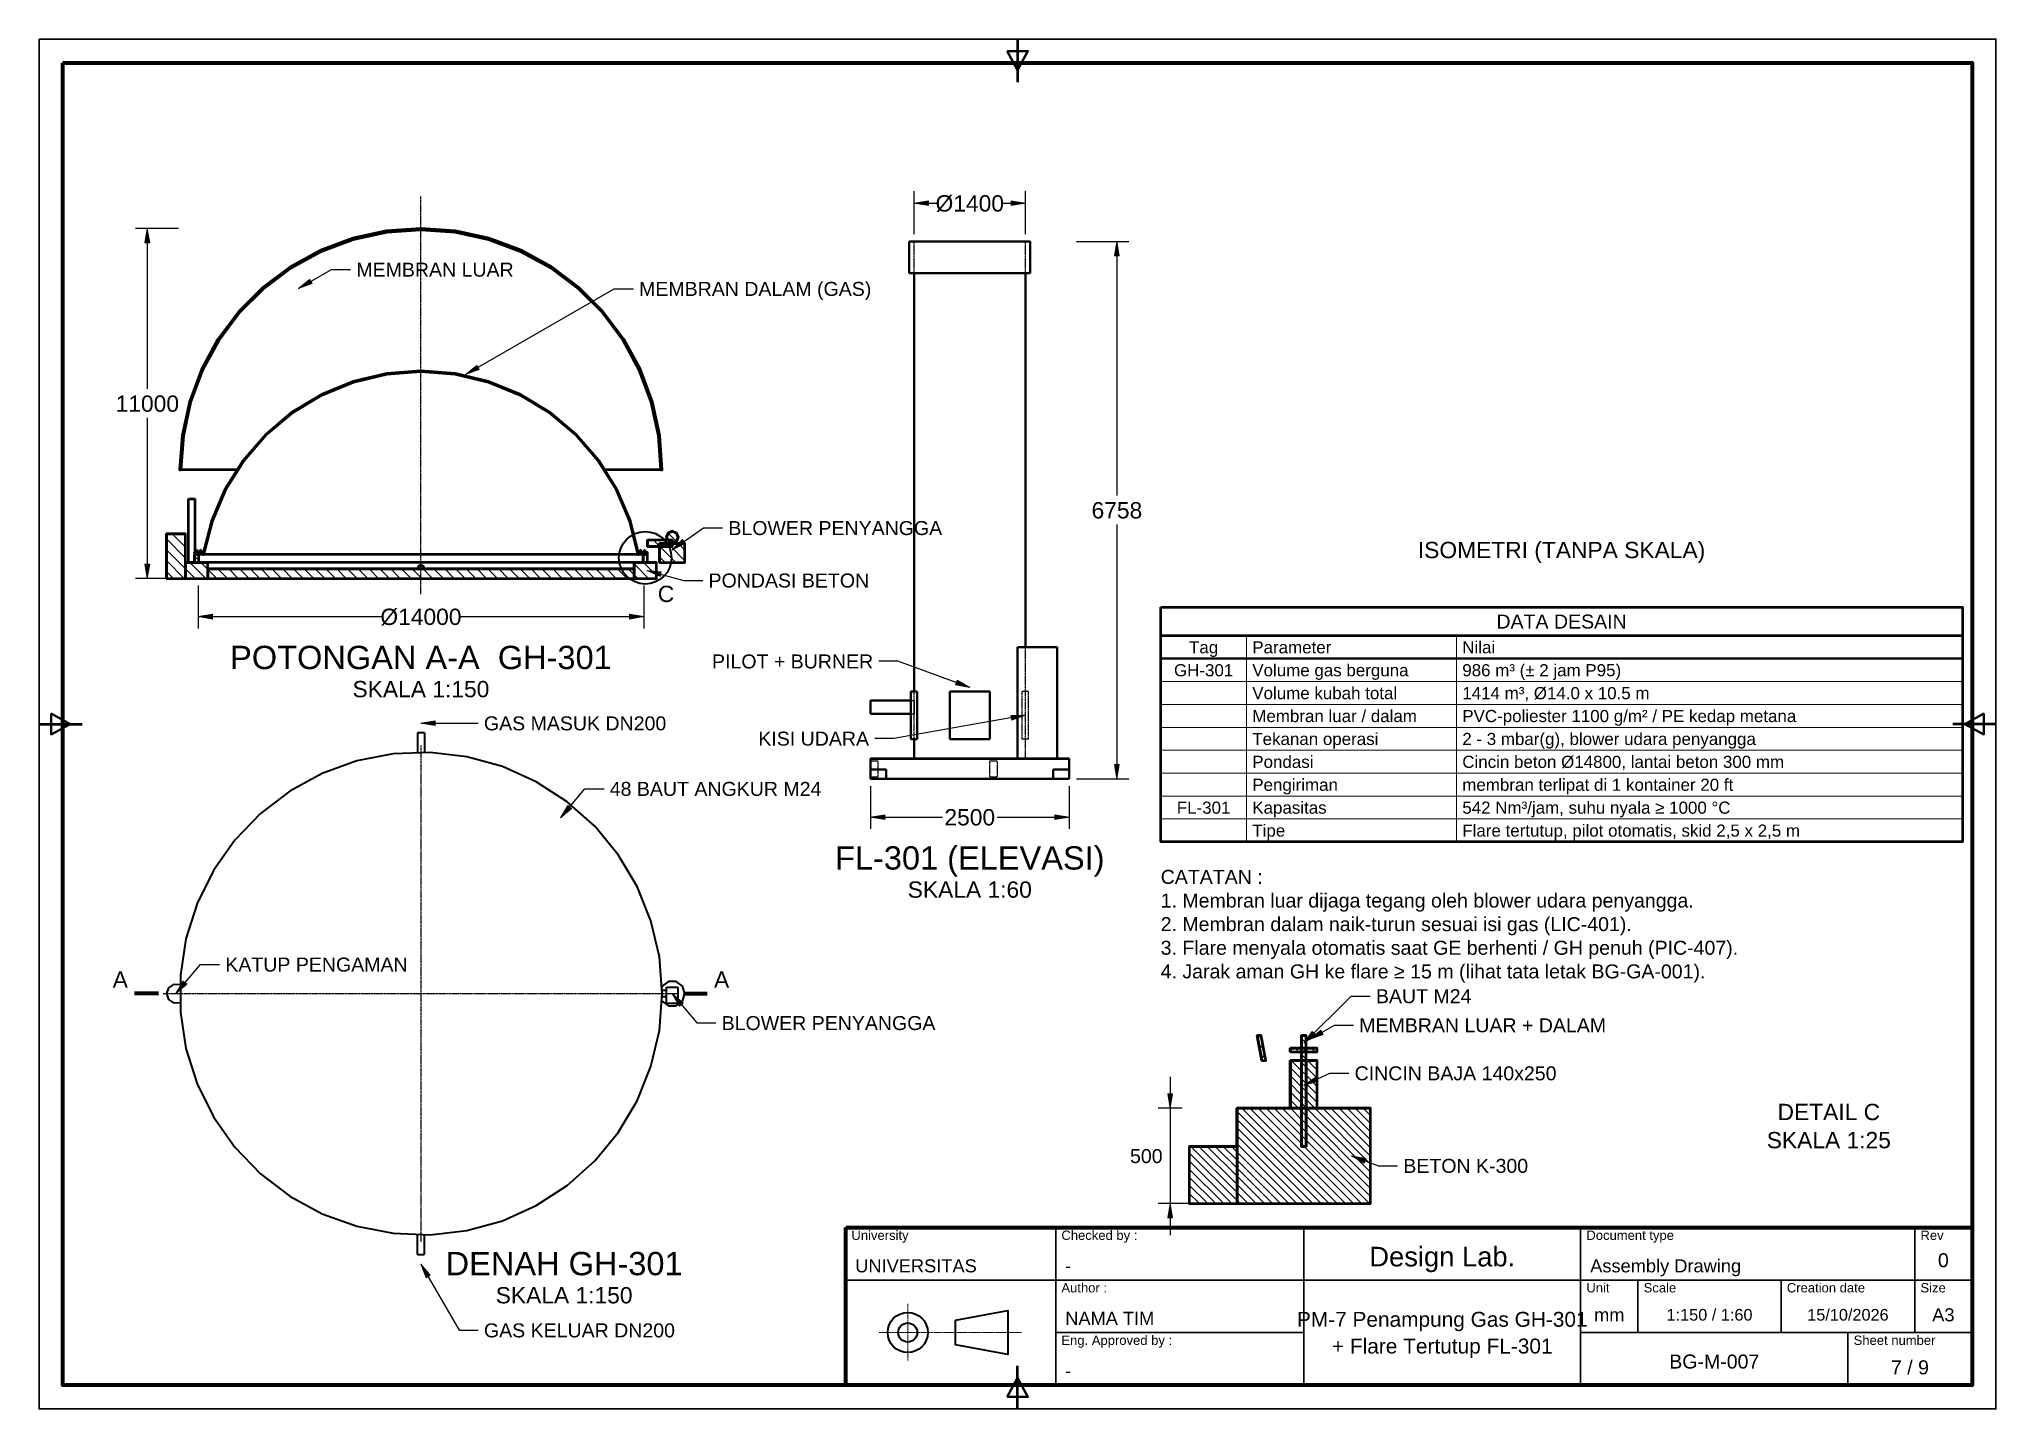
# Model space of a CAD drawing. Header units: millimetres. Extents: x 5 to 415, y 5 to 292.
import ezdxf
from ezdxf.enums import TextEntityAlignment as Align

# ---------------------------------------------------------------- set-up
doc = ezdxf.new("R2010")
doc.units = ezdxf.units.MM
doc.linetypes.add('DASHED', pattern=[1.524, 1.27, -0.254])
for name, color, linetype in [('PFD-BINGKAI', 7, 'Continuous'), ('PFD-INSTRUMEN', 7, 'Continuous'), ('PFD-PERALATAN', 7, 'Continuous'), ('PFD-PROSES', 7, 'Continuous'), ('PFD-SINYAL', 7, 'Continuous'), ('PFD-TABEL', 7, 'Continuous'), ('PFD-TEKS', 7, 'Continuous'), ('PFD-UTILITAS', 8, 'Continuous')]:
    doc.layers.add(name, color=color, linetype=linetype)
doc.styles.add('PFD', font='arial.ttf')

msp = doc.modelspace()

# ---------------------------------------------------------------- hatches: boundary and pattern name
at = {"layer": 'PFD-INSTRUMEN'}
for points in [[(188.33, 257.63), (191.33, 258.13), (191.33, 257.13)], [(211.67, 257.63), (208.67, 257.13), (208.67, 258.13)], [(27.67, 252.33), (28.17, 249.33), (27.17, 249.33)], [(230.83, 249.63), (231.33, 246.63), (230.33, 246.63)], [(59.33, 239.73), (61.68, 241.67), (62.18, 240.8)], [(94.33, 221.7), (96.68, 223.63), (97.18, 222.77)], [(137.67, 185), (139.84, 187.13), (140.41, 186.31)], [(27.67, 179), (27.17, 182), (28.17, 182)], [(132.33, 180.67), (135.36, 180.37), (135.1, 179.41)], [(38.33, 171), (41.33, 171.5), (41.33, 170.5)], [(131.67, 171), (128.67, 170.5), (128.67, 171.5)], [(200, 156.17), (197.01, 156.72), (197.35, 157.66)], [(85, 148.67), (88, 149.17), (88, 148.17)], [(211.67, 150.33), (208.8, 149.32), (208.63, 150.3)], [(230.83, 137), (230.33, 140), (231.33, 140)], [(114.22, 128.82), (115.76, 131.44), (116.53, 130.79)], [(179.17, 129), (182.17, 129.5), (182.17, 128.5)], [(220.83, 129), (217.83, 128.5), (217.83, 129.5)], [(33.67, 92), (35.21, 94.62), (35.98, 93.98)], [(137.67, 92), (139.98, 90.02), (139.21, 89.38)], [(270, 81.6), (271.77, 84.07), (272.47, 83.37)], [(271.2, 82.4), (273.55, 84.33), (274.05, 83.47)], [(270, 72.8), (272.51, 74.52), (272.93, 73.61)], [(242, 68), (241.5, 71), (242.5, 71)], [(280, 58), (282.99, 57.44), (282.65, 56.5)], [(242, 48), (242.5, 45), (241.5, 45)], [(85, 35.33), (86.93, 32.99), (86.07, 32.49)]]:
    msp.add_hatch(color=7, dxfattribs=at).paths.add_polyline_path(points)

# ---------------------------------------------------------------- linework, layer by layer
at = {"layer": 'PFD-BINGKAI', "linetype": 'Continuous', "lineweight": 30, "ltscale": 0.35}
msp.add_lwpolyline([(5, 292), (415, 292), (415, 5), (5, 5)], close=True, dxfattribs=at)
at = {"layer": 'PFD-BINGKAI', "linetype": 'Continuous', "lineweight": 50, "ltscale": 0.35}
for points in [[(210, 292), (210, 283)], [(5, 148.5), (14, 148.5)], [(415, 148.5), (406, 148.5)], [(210, 5), (210, 14)]]:
    msp.add_lwpolyline(points, dxfattribs=at)
at = {"layer": 'PFD-BINGKAI', "linetype": 'Continuous', "lineweight": 80, "ltscale": 0.35}
msp.add_lwpolyline([(10, 287), (410, 287), (410, 10), (10, 10)], close=True, dxfattribs=at)
at = {"layer": 'PFD-BINGKAI', "linetype": 'Continuous', "lineweight": 40, "ltscale": 0.35}
for points in [[(207.8, 289.5), (212.2, 289.5), (210, 285.5)], [(7.5, 150.7), (7.5, 146.3), (11.5, 148.5)], [(412.5, 150.7), (412.5, 146.3), (408.5, 148.5)], [(207.8, 7.5), (212.2, 7.5), (210, 11.5)]]:
    msp.add_lwpolyline(points, close=True, dxfattribs=at)
at = {"layer": 'PFD-BINGKAI', "linetype": 'Continuous', "lineweight": 70, "ltscale": 0.35}
msp.add_lwpolyline([(174, 43), (410, 43), (410, 10), (174, 10)], close=True, dxfattribs=at)
at = {"layer": 'PFD-BINGKAI', "linetype": 'Continuous', "lineweight": 30, "ltscale": 0.35}
for points in [[(218, 43), (218, 10)], [(270, 43), (270, 10)], [(328, 43), (328, 10)], [(398, 43), (398, 21)], [(174, 32), (270, 32)], [(270, 32), (328, 32)], [(328, 32), (410, 32)], [(340, 32), (340, 21)], [(370, 32), (370, 21)], [(398, 32), (398, 21)], [(218, 21), (270, 21)], [(328, 21), (410, 21)], [(384, 21), (384, 10)]]:
    msp.add_lwpolyline(points, dxfattribs=at)
at = {"layer": 'PFD-BINGKAI', "linetype": 'DASHED', "lineweight": 20, "ltscale": 0.35}
for points in [[(187, 27), (187, 15)], [(181, 21), (211, 21)]]:
    msp.add_lwpolyline(points, dxfattribs=at)
at = {"layer": 'PFD-BINGKAI', "linetype": 'Continuous', "lineweight": 35, "ltscale": 0.35}
msp.add_lwpolyline([(197, 23.6), (208, 25.6), (208, 16.4), (197, 18.4)], close=True, dxfattribs=at)
at = {"layer": 'PFD-BINGKAI', "lineweight": 35}
for radius in [4.2, 2]:
    msp.add_circle((187, 21), radius, dxfattribs=at)
at = {"layer": 'PFD-INSTRUMEN', "linetype": 'Continuous', "lineweight": 25, "ltscale": 0.35}
for points in [[(188.33, 251.13), (188.33, 260.13)], [(211.67, 251.13), (211.67, 260.13)], [(188.33, 257.63), (193.15, 257.63)], [(206.85, 257.63), (211.67, 257.63)], [(34.17, 252.33), (25.17, 252.33)], [(27.67, 252.33), (27.67, 218.72)], [(222.33, 249.63), (233.33, 249.63)], [(230.83, 249.63), (230.83, 196.37)], [(59.33, 239.73), (66.26, 243.73)], [(66.26, 243.73), (70.26, 243.73)], [(94.33, 221.7), (125.51, 239.7)], [(125.51, 239.7), (129.51, 239.7)], [(27.67, 212.62), (27.67, 179)], [(137.67, 185), (144.22, 189.59)], [(144.22, 189.59), (148.22, 189.59)], [(230.83, 190.27), (230.83, 137)], [(132.33, 180.67), (140.06, 178.6)], [(34.17, 179), (25.17, 179)], [(38.33, 177.5), (38.33, 168.5)], [(131.67, 177.5), (131.67, 168.5)], [(140.06, 178.6), (144.06, 178.6)], [(38.33, 171), (77.04, 171)], [(92.96, 171), (131.67, 171)], [(184.96, 161.64), (180.96, 161.64)], [(200, 156.17), (184.96, 161.64)], [(85, 148.67), (93, 148.67)], [(93, 148.67), (97, 148.67)], [(211.67, 150.33), (184.09, 145.47)], [(184.09, 145.47), (180.09, 145.47)], [(179.17, 135.5), (179.17, 126.5)], [(220.83, 135.5), (220.83, 126.5)], [(222.33, 137), (233.33, 137)], [(114.22, 128.82), (119.36, 134.94)], [(119.36, 134.94), (123.36, 134.94)], [(179.17, 129), (194.29, 129)], [(205.71, 129), (220.83, 129)], [(33.67, 92), (38.81, 98.13)], [(38.81, 98.13), (42.81, 98.13)], [(137.67, 92), (142.81, 85.87)], [(270, 81.6), (279.9, 91.5)], [(279.9, 91.5), (283.9, 91.5)], [(142.81, 85.87), (146.81, 85.87)], [(271.2, 82.4), (276.4, 85.4)], [(276.4, 85.4), (280.4, 85.4)], [(242, 74.6), (242, 41.4)], [(270, 72.8), (275.44, 75.34)], [(275.44, 75.34), (279.44, 75.34)], [(244.5, 68), (239.5, 68)], [(280, 58), (285.64, 55.95)], [(285.64, 55.95), (289.64, 55.95)], [(254.5, 48), (239.5, 48)], [(85, 35.33), (93, 21.48)], [(93, 21.48), (97, 21.48)]]:
    msp.add_lwpolyline(points, dxfattribs=at)
at = {"layer": 'PFD-INSTRUMEN', "linetype": 'Continuous', "lineweight": 5, "ltscale": 0.35}
for points in [[(188.33, 257.63), (191.33, 258.13), (191.33, 257.13)], [(211.67, 257.63), (208.67, 257.13), (208.67, 258.13)], [(27.67, 252.33), (28.17, 249.33), (27.17, 249.33)], [(230.83, 249.63), (231.33, 246.63), (230.33, 246.63)], [(59.33, 239.73), (61.68, 241.67), (62.18, 240.8)], [(94.33, 221.7), (96.68, 223.63), (97.18, 222.77)], [(137.67, 185), (139.84, 187.13), (140.41, 186.31)], [(27.67, 179), (27.17, 182), (28.17, 182)], [(132.33, 180.67), (135.36, 180.37), (135.1, 179.41)], [(38.33, 171), (41.33, 171.5), (41.33, 170.5)], [(131.67, 171), (128.67, 170.5), (128.67, 171.5)], [(200, 156.17), (197.01, 156.72), (197.35, 157.66)], [(85, 148.67), (88, 149.17), (88, 148.17)], [(211.67, 150.33), (208.8, 149.32), (208.63, 150.3)], [(230.83, 137), (230.33, 140), (231.33, 140)], [(114.22, 128.82), (115.76, 131.44), (116.53, 130.79)], [(179.17, 129), (182.17, 129.5), (182.17, 128.5)], [(220.83, 129), (217.83, 128.5), (217.83, 129.5)], [(33.67, 92), (35.21, 94.62), (35.98, 93.98)], [(137.67, 92), (139.98, 90.02), (139.21, 89.38)], [(270, 81.6), (271.77, 84.07), (272.47, 83.37)], [(271.2, 82.4), (273.55, 84.33), (274.05, 83.47)], [(270, 72.8), (272.51, 74.52), (272.93, 73.61)], [(242, 68), (241.5, 71), (242.5, 71)], [(280, 58), (282.99, 57.44), (282.65, 56.5)], [(242, 48), (242.5, 45), (241.5, 45)], [(85, 35.33), (86.93, 32.99), (86.07, 32.49)]]:
    msp.add_lwpolyline(points, close=True, dxfattribs=at)
at = {"layer": 'PFD-INSTRUMEN', "linetype": 'Continuous', "lineweight": 70, "ltscale": 0.35}
for points in [[(30, 92), (25, 92)], [(140, 92), (145, 92)]]:
    msp.add_lwpolyline(points, dxfattribs=at)
at = {"layer": 'PFD-PERALATAN', "linetype": 'Continuous', "lineweight": 50, "ltscale": 0.35}
for points in [[(85, 252.33), (77.81, 251.82), (70.76, 250.29), (64, 247.76), (57.67, 244.31), (51.89, 239.99), (46.79, 234.88), (42.47, 229.11), (39.01, 222.78), (36.49, 216.02), (34.96, 208.97), (34.44, 201.78)], [(135.56, 201.78), (135.04, 208.97), (133.51, 216.02), (130.99, 222.78), (127.53, 229.11), (123.21, 234.88), (118.11, 239.99), (112.33, 244.31), (106, 247.76), (99.24, 250.29), (92.19, 251.82), (85, 252.33), (85, 252.33), (77.81, 251.82), (70.76, 250.29), (64, 247.76), (57.67, 244.31), (51.89, 239.99), (46.79, 234.88), (42.47, 229.11), (39.01, 222.78), (36.49, 216.02), (34.96, 208.97), (34.44, 201.78), (34.44, 201.78), (34.71, 201.78), (34.71, 201.78), (35.22, 208.93), (36.75, 215.95), (39.26, 222.67), (42.69, 228.97), (46.99, 234.71), (52.07, 239.78), (57.81, 244.08), (64.11, 247.52), (70.83, 250.03), (77.84, 251.55), (85, 252.07), (85, 252.07), (92.16, 251.55), (99.17, 250.03), (105.89, 247.52), (112.19, 244.08), (117.93, 239.78), (123.01, 234.71), (127.31, 228.97), (130.74, 222.67), (133.25, 215.95), (134.78, 208.93), (135.29, 201.78), (135.29, 201.78), (135.56, 201.78), (135.56, 201.78)], [(85, 252.07), (77.84, 251.55), (70.83, 250.03), (64.11, 247.52), (57.81, 244.08), (52.07, 239.78), (46.99, 234.71), (42.69, 228.97), (39.26, 222.67), (36.75, 215.95), (35.22, 208.93), (34.71, 201.78)], [(135.56, 201.78), (135.04, 208.97), (133.51, 216.02), (130.99, 222.78), (127.53, 229.11), (123.21, 234.88), (118.11, 239.99), (112.33, 244.31), (106, 247.76), (99.24, 250.29), (92.19, 251.82), (85, 252.33)], [(135.29, 201.78), (134.78, 208.93), (133.25, 215.95), (130.74, 222.67), (127.31, 228.97), (123.01, 234.71), (117.93, 239.78), (112.19, 244.08), (105.89, 247.52), (99.17, 250.03), (92.16, 251.55), (85, 252.07)], [(85, 222.5), (77.82, 221.94), (70.81, 220.27), (64.14, 217.54), (57.98, 213.81), (52.47, 209.16), (47.75, 203.72), (43.93, 197.61), (41.1, 190.98), (39.33, 184)], [(130.53, 184), (130.67, 184), (130.67, 184), (128.9, 190.98), (126.07, 197.61), (122.25, 203.72), (117.53, 209.16), (112.02, 213.81), (105.86, 217.54), (99.19, 220.27), (92.18, 221.94), (85, 222.5), (85, 222.5), (77.82, 221.94), (70.81, 220.27), (64.14, 217.54), (57.98, 213.81), (52.47, 209.16), (47.75, 203.72), (43.93, 197.61), (41.1, 190.98), (39.33, 184), (39.33, 184), (39.47, 184), (39.47, 184), (41.23, 190.96), (44.05, 197.57), (47.87, 203.65), (52.57, 209.08), (58.07, 213.7), (64.21, 217.42), (70.85, 220.15), (77.84, 221.81), (85, 222.37), (85, 222.37), (92.16, 221.81), (99.15, 220.15), (105.79, 217.42), (111.93, 213.7), (117.43, 209.08), (122.13, 203.65), (125.95, 197.57), (128.77, 190.96), (130.53, 184), (130.53, 184)], [(85, 222.37), (77.84, 221.81), (70.85, 220.15), (64.21, 217.42), (58.07, 213.7), (52.57, 209.08), (47.87, 203.65), (44.05, 197.57), (41.23, 190.96), (39.47, 184)], [(130.67, 184), (128.9, 190.98), (126.07, 197.61), (122.25, 203.72), (117.53, 209.16), (112.02, 213.81), (105.86, 217.54), (99.19, 220.27), (92.18, 221.94), (85, 222.5)], [(130.53, 184), (128.77, 190.96), (125.95, 197.57), (122.13, 203.65), (117.43, 209.08), (111.93, 213.7), (105.79, 217.42), (99.15, 220.15), (92.16, 221.81), (85, 222.37)], [(34.44, 201.78), (34.71, 201.78)], [(46.39, 201.78), (44.84, 201.78), (43.38, 201.78), (42.03, 201.78), (40.79, 201.78), (39.65, 201.78), (38.63, 201.78), (37.72, 201.78), (36.93, 201.78), (36.25, 201.78), (35.7, 201.78), (35.27, 201.78), (34.96, 201.78), (34.77, 201.78), (34.71, 201.78)], [(135.29, 201.78), (135.23, 201.78), (135.04, 201.78), (134.73, 201.78), (134.3, 201.78), (133.75, 201.78), (133.07, 201.78), (132.28, 201.78), (131.37, 201.78), (130.35, 201.78), (129.21, 201.78), (127.97, 201.78), (126.62, 201.78), (125.16, 201.78), (123.61, 201.78)], [(135.29, 201.78), (135.56, 201.78)], [(36.33, 182.33), (36.33, 195.67)], [(36.33, 195.67), (37.67, 195.67)], [(37.67, 184.43), (37.67, 195.67)], [(136.67, 187), (136.48, 187.82), (136.88, 188.57), (137.67, 188.87)], [(137.67, 187), (137.67, 186.47), (137.67, 186.47), (138.52, 186.82), (138.87, 187.67), (138.52, 188.52), (137.67, 188.87), (137.67, 188.87), (136.88, 188.57), (136.48, 187.82), (136.67, 187), (136.67, 187), (137.67, 187), (137.67, 187)], [(137.67, 188.87), (138.52, 188.52), (138.87, 187.67), (138.52, 186.82), (137.67, 186.47)], [(31.67, 179), (31.67, 188.33)], [(31.67, 188.33), (35.67, 188.33)], [(31.67, 179), (35.67, 179), (35.67, 179), (35.67, 182.33), (35.67, 182.33), (35.67, 188.33), (35.67, 188.33), (31.67, 188.33), (31.67, 188.33), (31.67, 179), (31.67, 179)], [(35.67, 182.33), (35.67, 188.33)], [(38.02, 185), (38.08, 185), (38.14, 185)], [(38.02, 184.43), (38.02, 185)], [(38.18, 184.43), (38.18, 185)], [(38.82, 185), (38.89, 185), (38.94, 185)], [(38.82, 184.43), (38.82, 185)], [(38.98, 184.43), (38.98, 185)], [(131.02, 185), (131.08, 185), (131.13, 185)], [(131.02, 184.43), (131.02, 185)], [(131.18, 184.43), (131.18, 185)], [(131.82, 185), (131.88, 185), (131.93, 185)], [(131.82, 184.43), (131.82, 185)], [(131.98, 184.43), (131.98, 185)], [(136.67, 187), (132.47, 187)], [(132.47, 185.67), (132.47, 187)], [(135, 186.33), (137.67, 186.33), (137.67, 186.33), (137.67, 186.47), (137.67, 186.47), (136.67, 187), (136.67, 187), (132.47, 187), (132.47, 187), (132.47, 185.67), (132.47, 185.67), (135, 185.67), (135, 185.67), (135, 186.33), (135, 186.33)], [(135, 185.67), (132.47, 185.67)], [(135, 185.67), (135, 186.33)], [(135, 186.33), (137.67, 186.33)], [(140.33, 182.33), (140.33, 186.33), (140.33, 186.33), (137.67, 186.33), (137.67, 186.33), (137.67, 185.67), (137.67, 185.67), (135, 185.67), (135, 185.67), (135, 182.33), (135, 182.33), (140.33, 182.33), (140.33, 182.33)], [(137.67, 185.67), (137.67, 186.33), (137.67, 186.33), (135, 186.33), (135, 186.33), (135, 185.67), (135, 185.67), (137.67, 185.67), (137.67, 185.67)], [(135, 182.33), (135, 185.67)], [(137.67, 185.67), (135, 185.67)], [(137.67, 187), (136.67, 187)], [(137.67, 186.47), (136.67, 187)], [(136.67, 187), (137.67, 186.47), (137.67, 186.47), (137.67, 187), (137.67, 187), (136.67, 187), (136.67, 187)], [(137.67, 186.47), (137.67, 187)], [(137.67, 186.33), (137.67, 186.47)], [(137.67, 186.33), (140.33, 186.33)], [(137.67, 185.67), (137.67, 186.33)], [(140.33, 182.33), (140.33, 186.33)], [(35.67, 179), (35.67, 182.33)], [(35.67, 182.33), (37.53, 182.33)], [(35.67, 179), (40.33, 179), (40.33, 179), (40.33, 181), (40.33, 181), (40.33, 182.33), (40.33, 182.33), (38.47, 182.33), (38.47, 182.33), (37.53, 182.33), (37.53, 182.33), (35.67, 182.33), (35.67, 182.33), (35.67, 179), (35.67, 179)], [(37.53, 184.3), (37.53, 184.43)], [(37.53, 184.43), (38.47, 184.43)], [(37.53, 184.43), (37.53, 184.3), (37.53, 184.3), (38.47, 184.3), (38.47, 184.3), (38.47, 184.43), (38.47, 184.43), (37.53, 184.43), (37.53, 184.43)], [(37.53, 184.3), (38.47, 184.3)], [(37.53, 182.33), (37.53, 184)], [(37.53, 184), (38.47, 184)], [(37.53, 182.33), (38.47, 182.33), (38.47, 182.33), (38.47, 184), (38.47, 184), (37.53, 184), (37.53, 184), (37.53, 182.33), (37.53, 182.33)], [(37.53, 182.33), (38.47, 182.33)], [(37.67, 184), (37.67, 184.3)], [(38.02, 184), (38.02, 184.3)], [(38.18, 184), (38.18, 184.3)], [(38.47, 184.3), (38.47, 184.43)], [(38.47, 182.33), (38.47, 184)], [(38.47, 182.33), (40.33, 182.33)], [(39.33, 184), (39.21, 184), (39.1, 184), (39, 184), (38.91, 184), (38.83, 184), (38.75, 184), (38.68, 184), (38.63, 184), (38.54, 184), (38.48, 184)], [(39.41, 184.43), (39.28, 184.43), (39.16, 184.43), (39.05, 184.43), (38.95, 184.43), (38.86, 184.43), (38.78, 184.43), (38.7, 184.43), (38.64, 184.43), (38.59, 184.43), (38.51, 184.43)], [(39.39, 184.3), (39.26, 184.3), (39.14, 184.3), (39.03, 184.3), (38.94, 184.3), (38.85, 184.3), (38.77, 184.3), (38.7, 184.3), (38.64, 184.3), (38.58, 184.3), (38.51, 184.3)], [(38.82, 184), (38.82, 184.3)], [(38.98, 184), (38.98, 184.3)], [(39.33, 184), (39.47, 184)], [(130.53, 184), (129.39, 184), (126.02, 184), (120.6, 184), (113.39, 184), (104.76, 184), (95.13, 184), (85, 184), (74.87, 184), (65.24, 184), (56.61, 184), (49.4, 184), (43.98, 184), (40.61, 184), (39.47, 184)], [(40.33, 181), (40.33, 182.33)], [(129.67, 182.33), (128.55, 182.33), (125.24, 182.33), (119.92, 182.33), (112.85, 182.33), (104.38, 182.33), (94.94, 182.33), (85, 182.33), (75.06, 182.33), (65.62, 182.33), (57.15, 182.33), (50.08, 182.33), (44.76, 182.33), (41.45, 182.33), (40.33, 182.33)], [(40.33, 179), (40.33, 181)], [(40.33, 181), (129.67, 181)], [(40.33, 179), (129.67, 179), (129.67, 179), (129.67, 181), (129.67, 181), (40.33, 181), (40.33, 181), (40.33, 179), (40.33, 179)], [(85.73, 181), (85.37, 181.64), (84.63, 181.64), (84.27, 181)], [(129.67, 181), (129.67, 182.33)], [(129.67, 182.33), (131.53, 182.33)], [(134.33, 179), (134.33, 182.33), (134.33, 182.33), (132.47, 182.33), (132.47, 182.33), (131.53, 182.33), (131.53, 182.33), (129.67, 182.33), (129.67, 182.33), (129.67, 181), (129.67, 181), (129.67, 179), (129.67, 179), (134.33, 179), (134.33, 179)], [(129.67, 179), (129.67, 181)], [(130.53, 184), (130.67, 184)], [(131.53, 184.43), (131.46, 184.43), (131.36, 184.43), (131.3, 184.43), (131.22, 184.43), (131.14, 184.43), (131.05, 184.43), (130.95, 184.43), (130.84, 184.43), (130.72, 184.43), (130.59, 184.43)], [(131.53, 184.3), (131.46, 184.3), (131.36, 184.3), (131.3, 184.3), (131.23, 184.3), (131.15, 184.3), (131.06, 184.3), (130.97, 184.3), (130.86, 184.3), (130.74, 184.3), (130.61, 184.3)], [(131.53, 184), (131.46, 184), (131.37, 184), (131.32, 184), (131.25, 184), (131.17, 184), (131.09, 184), (131, 184), (130.9, 184), (130.79, 184), (130.67, 184)], [(131.02, 184), (131.02, 184.3)], [(131.18, 184), (131.18, 184.3)], [(131.53, 184.43), (132.47, 184.43)], [(131.53, 184.3), (131.53, 184.43)], [(132.47, 184.3), (132.47, 184.43), (132.47, 184.43), (131.53, 184.43), (131.53, 184.43), (131.53, 184.3), (131.53, 184.3), (132.47, 184.3), (132.47, 184.3)], [(131.53, 184.3), (132.47, 184.3)], [(131.53, 184), (132.47, 184)], [(131.53, 182.33), (131.53, 184)], [(131.53, 182.33), (132.47, 182.33), (132.47, 182.33), (132.47, 184), (132.47, 184), (131.53, 184), (131.53, 184), (131.53, 182.33), (131.53, 182.33)], [(131.53, 182.33), (132.47, 182.33)], [(131.82, 184), (131.82, 184.3)], [(131.98, 184), (131.98, 184.3)], [(132.47, 184.3), (132.47, 184.43)], [(132.47, 182.33), (132.47, 184)], [(132.47, 182.33), (134.33, 182.33)], [(134.33, 179), (134.33, 182.33)], [(135, 182.33), (140.33, 182.33)], [(31.67, 179), (35.67, 179)], [(35.67, 179), (40.33, 179)], [(40.33, 179), (129.67, 179)], [(129.67, 179), (134.33, 179)], [(260.2, 83.2), (261.14, 78)], [(260.24, 83.2), (261.06, 83.2)], [(261.19, 78), (260.24, 83.2)], [(261.19, 78), (262, 78), (262, 78), (261.06, 83.2), (261.06, 83.2), (260.24, 83.2), (260.24, 83.2), (261.19, 78), (261.19, 78)], [(262, 78), (261.06, 83.2)], [(269.52, 80.6), (269.52, 83.2)], [(269.52, 83.2), (270.48, 83.2)], [(269.52, 80.6), (270.48, 80.6), (270.48, 80.6), (270.48, 83.2), (270.48, 83.2), (269.52, 83.2), (269.52, 83.2), (269.52, 80.6), (269.52, 80.6)], [(270.48, 80.6), (270.48, 83.2)], [(261.19, 78), (262, 78)], [(267.16, 79.8), (267.16, 80.6)], [(267.16, 68), (267.16, 78)], [(267.2, 80.6), (269.52, 80.6)], [(267.2, 79.8), (267.2, 80.6)], [(267.2, 79.8), (269.52, 79.8), (269.52, 79.8), (269.52, 80.6), (269.52, 80.6), (267.2, 80.6), (267.2, 80.6), (267.2, 79.8), (267.2, 79.8)], [(267.2, 79.8), (269.52, 79.8)], [(267.2, 78), (269.52, 78)], [(267.2, 68), (267.2, 78)], [(267.2, 68), (269.52, 68), (269.52, 68), (269.52, 78), (269.52, 78), (267.2, 78), (267.2, 78), (267.2, 68), (267.2, 68)], [(269.52, 79.8), (269.52, 80.6)], [(269.52, 80.6), (270.48, 80.6)], [(269.52, 79.8), (270.48, 79.8), (270.48, 79.8), (270.48, 80.6), (270.48, 80.6), (269.52, 80.6), (269.52, 80.6), (269.52, 79.8), (269.52, 79.8)], [(269.52, 79.8), (270.48, 79.8)], [(269.52, 78), (269.52, 79.8)], [(269.52, 78), (270.48, 78), (270.48, 78), (270.48, 79.8), (270.48, 79.8), (269.52, 79.8), (269.52, 79.8), (269.52, 78), (269.52, 78)], [(269.52, 68), (269.52, 78)], [(269.52, 78), (270.48, 78)], [(269.52, 68), (270.48, 68), (270.48, 68), (270.48, 78), (270.48, 78), (269.52, 78), (269.52, 78), (269.52, 68), (269.52, 68)], [(270.48, 80.6), (272.8, 80.6)], [(270.48, 79.8), (270.48, 80.6)], [(270.48, 80.6), (270.48, 79.8), (270.48, 79.8), (272.8, 79.8), (272.8, 79.8), (272.8, 80.6), (272.8, 80.6), (270.48, 80.6), (270.48, 80.6)], [(270.48, 79.8), (272.8, 79.8)], [(270.48, 78), (270.48, 79.8)], [(270.48, 78), (272.8, 78)], [(270.48, 68), (270.48, 78)], [(270.48, 68), (272.8, 68), (272.8, 68), (272.8, 78), (272.8, 78), (270.48, 78), (270.48, 78), (270.48, 68), (270.48, 68)], [(272.8, 79.8), (272.8, 80.6)], [(272.8, 68), (272.8, 78)], [(255.95, 60), (255.95, 68)], [(256, 60), (256, 68)], [(256, 68), (267.2, 68)], [(256, 48), (284, 48), (284, 48), (284, 68), (284, 68), (272.8, 68), (272.8, 68), (270.48, 68), (270.48, 68), (270.48, 60), (270.48, 60), (269.52, 60), (269.52, 60), (269.52, 68), (269.52, 68), (267.2, 68), (267.2, 68), (256, 68), (256, 68), (256, 60), (256, 60), (256, 48), (256, 48)], [(267.2, 68), (269.52, 68)], [(269.52, 60), (269.52, 68)], [(269.52, 68), (270.48, 68)], [(270.48, 60), (270.48, 68), (270.48, 68), (269.52, 68), (269.52, 68), (269.52, 60), (269.52, 60), (270.48, 60), (270.48, 60)], [(270.48, 60), (270.48, 68)], [(270.48, 68), (272.8, 68)], [(272.8, 68), (284, 68)], [(284, 48), (284, 68)], [(246, 60), (256, 60)], [(246, 60), (246, 48)], [(246, 48), (256, 48), (256, 48), (256, 60), (256, 60), (246, 60), (246, 60), (246, 48), (246, 48)], [(256, 48), (256, 60)], [(269.52, 60), (270.48, 60)], [(246, 48), (256, 48)], [(256, 48), (284, 48)]]:
    msp.add_lwpolyline(points, dxfattribs=at)
at = {"layer": 'PFD-PERALATAN', "linetype": 'Continuous', "lineweight": 40, "ltscale": 0.35}
for points in [[(187.33, 249.63), (187.65, 249.63), (188.59, 249.63), (190.1, 249.63), (192.1, 249.63), (194.5, 249.63), (197.18, 249.63), (200, 249.63), (202.82, 249.63), (205.5, 249.63), (207.9, 249.63), (209.9, 249.63), (211.41, 249.63), (212.35, 249.63), (212.67, 249.63)], [(187.33, 242.97), (187.33, 249.63)], [(212.67, 242.97), (212.67, 249.63)], [(187.33, 242.97), (187.65, 242.97), (188.59, 242.97), (190.1, 242.97), (192.1, 242.97), (194.5, 242.97), (197.18, 242.97), (200, 242.97), (202.82, 242.97), (205.5, 242.97), (207.9, 242.97), (209.9, 242.97), (211.41, 242.97), (212.35, 242.97), (212.67, 242.97)], [(188.33, 155.33), (188.33, 242.97)], [(211.67, 164.63), (211.67, 242.97)], [(210, 141.3), (210, 164.63)], [(210, 164.63), (218.33, 164.63)], [(218.33, 141.3), (218.33, 164.63)], [(179.17, 153.4), (187.67, 153.4)], [(179.17, 153.4), (179.17, 153.26), (179.17, 153.09), (179.17, 152.87), (179.17, 152.61), (179.17, 152.31), (179.17, 152), (179.17, 151.69), (179.17, 151.39), (179.17, 151.13), (179.17, 150.91), (179.17, 150.74), (179.17, 150.64)], [(187.67, 145.33), (187.67, 155.33)], [(187.67, 155.33), (189, 155.33)], [(189, 145.33), (189, 155.33)], [(195.83, 145.33), (195.83, 155.33)], [(195.83, 155.33), (204.17, 155.33)], [(204.17, 145.33), (204.17, 155.33)], [(179.17, 150.6), (187.67, 150.6)], [(187.67, 145.33), (189, 145.33)], [(188.33, 141.3), (188.33, 145.33)], [(195.83, 145.33), (204.17, 145.33)], [(179.17, 141.17), (179.17, 141.3)], [(179.17, 141.3), (220.83, 141.3)], [(179.17, 137), (179.17, 141.17)], [(179.17, 141.17), (220.83, 141.17)], [(179.17, 141.17), (220.83, 141.17)], [(220.83, 141.17), (220.83, 141.3)], [(220.83, 137), (220.83, 141.17)], [(179.17, 137), (179.17, 139)], [(179.17, 139), (182.5, 139)], [(179.17, 137), (220.83, 137)], [(179.17, 137), (182.5, 137)], [(182.5, 137), (182.5, 139)], [(217.5, 137), (217.5, 139)], [(217.5, 139), (220.83, 139)], [(217.5, 137), (220.83, 137)], [(220.83, 137), (220.83, 139)]]:
    msp.add_lwpolyline(points, dxfattribs=at)
at = {"layer": 'PFD-PERALATAN', "linetype": 'Continuous', "lineweight": 35, "ltscale": 0.35}
for points in [[(84.27, 146.67), (84.27, 142.55)], [(85.73, 146.67), (85.66, 146.67), (85.57, 146.67), (85.46, 146.67), (85.32, 146.67), (85.16, 146.67), (85, 146.67), (84.84, 146.67), (84.68, 146.67), (84.54, 146.67), (84.43, 146.67), (84.34, 146.67), (84.29, 146.67)], [(85.73, 146.67), (85.73, 142.55)], [(135.56, 92), (134.96, 99.72), (133.2, 107.25), (130.31, 114.43), (126.35, 121.09), (121.43, 127.06), (115.65, 132.21), (109.15, 136.41), (102.09, 139.58), (94.63, 141.63), (86.94, 142.52), (79.2, 142.22), (71.6, 140.75), (64.32, 138.13), (57.52, 134.43), (51.36, 129.74), (46, 124.17), (41.54, 117.83), (38.11, 110.9), (35.77, 103.52), (34.59, 95.87), (34.59, 88.13), (35.77, 80.48), (38.11, 73.1), (41.54, 66.17), (46, 59.83), (51.36, 54.26), (57.52, 49.57), (64.32, 45.87), (71.6, 43.25), (79.2, 41.78), (86.94, 41.48), (94.63, 42.37), (102.09, 44.42), (109.15, 47.59), (115.65, 51.79), (121.43, 56.94), (126.35, 62.91), (130.31, 69.57), (133.2, 76.75), (134.96, 84.28), (135.56, 92)], [(140.33, 92), (139.83, 93.56), (138.51, 94.53), (136.87, 94.54), (135.53, 93.6)], [(34.48, 93.83), (33.18, 93.94), (32.09, 93.23), (31.67, 92), (32.09, 90.77), (33.18, 90.06), (34.48, 90.17)], [(135.53, 90.4), (136.87, 89.46), (138.51, 89.47), (139.83, 90.44), (140.33, 92)], [(136.47, 92.67), (135.55, 92.67)], [(136.47, 91.33), (135.55, 91.33)], [(136.47, 93.33), (136.53, 93.33), (136.59, 93.33), (136.65, 93.33), (136.73, 93.33), (136.82, 93.33), (136.92, 93.33), (137.03, 93.33), (137.15, 93.33), (137.27, 93.33), (137.4, 93.33), (137.53, 93.33), (137.67, 93.33)], [(136.47, 90), (136.47, 93.33)], [(137.67, 93.33), (137.8, 93.33), (137.93, 93.33), (138.06, 93.33), (138.19, 93.33), (138.31, 93.33), (138.41, 93.33), (138.52, 93.33), (138.6, 93.33), (138.68, 93.33), (138.75, 93.33), (138.8, 93.33), (138.86, 93.33)], [(138.87, 90), (138.87, 93.33)], [(136.47, 90), (136.53, 90), (136.59, 90), (136.65, 90), (136.73, 90), (136.82, 90), (136.92, 90), (137.03, 90), (137.15, 90), (137.27, 90), (137.4, 90), (137.53, 90), (137.67, 90)], [(137.67, 90), (137.8, 90), (137.93, 90), (138.06, 90), (138.19, 90), (138.31, 90), (138.41, 90), (138.52, 90), (138.6, 90), (138.68, 90), (138.75, 90), (138.8, 90), (138.86, 90)], [(84.27, 37.33), (84.27, 41.45)], [(85.73, 37.33), (85.73, 41.45)], [(84.27, 37.33), (84.34, 37.33), (84.43, 37.33), (84.54, 37.33), (84.68, 37.33), (84.84, 37.33), (85, 37.33), (85.16, 37.33), (85.32, 37.33), (85.46, 37.33), (85.57, 37.33), (85.66, 37.33), (85.71, 37.33)]]:
    msp.add_lwpolyline(points, dxfattribs=at)
at = {"layer": 'PFD-PROSES', "linetype": 'Continuous', "lineweight": 18, "ltscale": 0.35}
for points in [[(72.38, 250.64), (72.61, 250.42)], [(74.24, 251.04), (74.46, 250.82)], [(76.1, 251.45), (76.32, 251.22)], [(77.98, 251.83), (78.23, 251.58)], [(80.09, 251.98), (80.34, 251.73)], [(82.2, 252.13), (82.45, 251.88)], [(84.31, 252.28), (84.56, 252.04)], [(86.65, 252.22), (86.93, 251.93)], [(89.08, 252.04), (89.37, 251.75)], [(91.52, 251.87), (91.81, 251.58)], [(94.28, 251.36), (94.63, 251.02)], [(97.18, 250.74), (97.52, 250.39)], [(100.27, 249.9), (100.73, 249.45)], [(103.88, 248.56), (104.33, 248.1)], [(108.06, 246.64), (108.73, 245.97)], [(113.61, 243.35), (114.94, 242.03)], [(125.25, 231.71), (126.57, 230.39)], [(129.2, 225.5), (129.86, 224.84)], [(101.39, 219.37), (101.63, 219.13)], [(105.22, 217.8), (105.46, 217.56)], [(131.32, 221.11), (131.78, 220.66)], [(132.67, 217.5), (133.12, 217.05)], [(36.15, 214.46), (36.38, 214.24)], [(110.65, 214.64), (111.04, 214.25)], [(133.61, 214.3), (133.96, 213.95)], [(35.34, 210.74), (35.57, 210.52)], [(35.75, 212.6), (35.97, 212.38)], [(134.24, 211.41), (134.59, 211.06)], [(34.8, 206.76), (35.05, 206.51)], [(34.95, 208.87), (35.2, 208.62)], [(134.8, 208.58), (135.09, 208.3)], [(134.98, 206.15), (135.26, 205.86)], [(34.5, 202.54), (34.75, 202.29)], [(34.65, 204.65), (34.9, 204.4)], [(122.98, 202.31), (123.4, 201.89)], [(135.15, 203.71), (135.44, 203.42)], [(126.31, 196.71), (126.56, 196.46)], [(128, 192.76), (128.25, 192.51)], [(31.67, 187.27), (35.67, 183.27)], [(31.67, 185.01), (35.67, 181.01)], [(32.86, 188.33), (35.67, 185.53)], [(35.13, 188.33), (35.67, 187.79)], [(132.47, 186.03), (132.83, 185.67)], [(133.76, 187), (135, 185.76)], [(135.09, 185.67), (138.43, 182.33)], [(136.02, 187), (136.69, 186.33)], [(136.69, 186.33), (137.35, 185.67)], [(136.82, 188.46), (138.48, 186.8)], [(137.35, 185.67), (140.33, 182.69)], [(138.95, 186.33), (140.33, 184.95)], [(31.67, 182.74), (35.41, 179)], [(31.67, 180.48), (33.15, 179)], [(35.67, 181.01), (37.67, 179)], [(36.6, 182.33), (39.94, 179)], [(37.53, 183.66), (38.47, 182.73)], [(38.86, 182.33), (40.33, 180.86)], [(40.33, 180.86), (42.2, 179)], [(42.46, 181), (44.46, 179)], [(44.72, 181), (46.72, 179)], [(46.99, 181), (48.99, 179)], [(49.25, 181), (51.25, 179)], [(51.51, 181), (53.51, 179)], [(53.77, 181), (55.77, 179)], [(56.04, 181), (58.04, 179)], [(58.3, 181), (60.3, 179)], [(60.56, 181), (62.56, 179)], [(62.83, 181), (64.83, 179)], [(65.09, 181), (67.09, 179)], [(67.35, 181), (69.35, 179)], [(69.61, 181), (71.61, 179)], [(71.88, 181), (73.88, 179)], [(74.14, 181), (76.14, 179)], [(76.4, 181), (78.4, 179)], [(78.66, 181), (80.66, 179)], [(80.93, 181), (82.93, 179)], [(83.19, 181), (85.19, 179)], [(85.45, 181), (87.45, 179)], [(87.72, 181), (89.72, 179)], [(89.98, 181), (91.98, 179)], [(92.24, 181), (94.24, 179)], [(94.5, 181), (96.5, 179)], [(96.77, 181), (98.77, 179)], [(99.03, 181), (101.03, 179)], [(101.29, 181), (103.29, 179)], [(103.55, 181), (105.55, 179)], [(105.82, 181), (107.82, 179)], [(108.08, 181), (110.08, 179)], [(110.34, 181), (112.34, 179)], [(112.61, 181), (114.61, 179)], [(114.87, 181), (116.87, 179)], [(117.13, 181), (119.13, 179)], [(119.39, 181), (121.39, 179)], [(121.66, 181), (123.66, 179)], [(123.92, 181), (125.92, 179)], [(126.18, 181), (128.18, 179)], [(128.45, 181), (129.67, 179.78)], [(129.67, 182.04), (132.71, 179)], [(131.64, 182.33), (134.33, 179.64)], [(132.23, 184), (132.47, 183.77)], [(133.9, 182.33), (134.33, 181.9)], [(135, 183.5), (136.16, 182.33)], [(129.67, 179.78), (130.45, 179)], [(260.47, 83.2), (261.19, 82.48)], [(269.52, 82.63), (270.48, 81.67)], [(260.57, 81.4), (261.56, 80.41)], [(260.95, 79.33), (261.94, 78.34)], [(267.37, 78), (269.52, 75.85)], [(268.16, 80.6), (268.96, 79.8)], [(269.06, 78), (269.52, 77.54)], [(269.52, 80.94), (269.86, 80.6)], [(269.52, 79.24), (270.48, 78.28)], [(269.86, 80.6), (270.48, 79.98)], [(270.76, 78), (272.8, 75.96)], [(271.55, 80.6), (272.35, 79.8)], [(272.46, 78), (272.8, 77.66)], [(267.2, 76.47), (269.52, 74.15)], [(267.2, 74.77), (269.52, 72.45)], [(269.52, 77.54), (270.48, 76.58)], [(269.52, 75.85), (270.48, 74.89)], [(269.52, 74.15), (270.48, 73.19)], [(270.48, 76.58), (272.8, 74.26)], [(270.48, 74.89), (272.8, 72.57)], [(267.2, 73.07), (269.52, 70.75)], [(267.2, 71.38), (269.52, 69.06)], [(269.52, 72.45), (270.48, 71.49)], [(269.52, 70.75), (270.48, 69.79)], [(270.48, 73.19), (272.8, 70.87)], [(270.48, 71.49), (272.8, 69.17)], [(270.48, 69.79), (272.27, 68)], [(256, 67.3), (275.3, 48)], [(256, 65.61), (273.61, 48)], [(257, 68), (277, 48)], [(258.7, 68), (278.7, 48)], [(260.4, 68), (280.4, 48)], [(262.09, 68), (269.52, 60.57)], [(263.79, 68), (269.52, 62.27)], [(265.49, 68), (269.52, 63.97)], [(267.18, 68), (269.52, 65.66)], [(267.2, 69.68), (268.88, 68)], [(268.88, 68), (269.52, 67.36)], [(269.52, 69.06), (270.48, 68.1)], [(269.52, 67.36), (270.48, 66.4)], [(269.52, 65.66), (270.48, 64.7)], [(270.48, 66.4), (284, 52.88)], [(270.58, 68), (284, 54.58)], [(272.27, 68), (284, 56.27)], [(273.97, 68), (284, 57.97)], [(275.67, 68), (284, 59.67)], [(277.37, 68), (284, 61.37)], [(279.06, 68), (284, 63.06)], [(280.76, 68), (284, 64.76)], [(282.46, 68), (284, 66.46)], [(256, 63.91), (271.91, 48)], [(256, 62.21), (270.21, 48)], [(269.52, 63.97), (270.48, 63.01)], [(269.52, 62.27), (270.48, 61.31)], [(270.48, 64.7), (284, 51.18)], [(270.48, 63.01), (284, 49.49)], [(246, 58.64), (256, 48.64)], [(246.33, 60), (256, 50.33)], [(248.03, 60), (256, 52.03)], [(249.73, 60), (256, 53.73)], [(251.42, 60), (256, 55.42)], [(253.12, 60), (256, 57.12)], [(254.82, 60), (256, 58.82)], [(256, 60.52), (268.52, 48)], [(256, 58.82), (266.82, 48)], [(269.52, 60.57), (270.09, 60)], [(270.09, 60), (282.09, 48)], [(270.48, 61.31), (283.79, 48)], [(246, 56.94), (254.94, 48)], [(246, 55.24), (253.24, 48)], [(246, 53.55), (251.55, 48)], [(256, 57.12), (265.12, 48)], [(256, 55.42), (263.42, 48)], [(256, 53.73), (261.73, 48)], [(246, 51.85), (249.85, 48)], [(246, 50.15), (248.15, 48)], [(256, 52.03), (260.03, 48)], [(256, 50.33), (258.33, 48)], [(246, 48.45), (246.45, 48)], [(256, 48.64), (256.64, 48)]]:
    msp.add_lwpolyline(points, dxfattribs=at)
at = {"layer": 'PFD-SINYAL', "linetype": 'DASHED', "lineweight": 25, "ltscale": 0.35}
for points in [[(85, 175.67), (85, 259)], [(212.67, 249.63), (212.35, 249.63), (211.41, 249.63), (209.9, 249.63), (207.9, 249.63), (205.5, 249.63), (202.82, 249.63), (200, 249.63), (197.18, 249.63), (194.5, 249.63), (192.1, 249.63), (190.1, 249.63), (188.59, 249.63), (187.65, 249.63), (187.33, 249.63)], [(211.67, 249.63), (211.37, 249.63), (210.51, 249.63), (209.12, 249.63), (207.27, 249.63), (205.06, 249.63), (202.6, 249.63), (200, 249.63), (197.4, 249.63), (194.94, 249.63), (192.73, 249.63), (190.88, 249.63), (189.49, 249.63), (188.63, 249.63), (188.33, 249.63)], [(188.33, 249.63), (188.63, 249.63), (189.49, 249.63), (190.88, 249.63), (192.73, 249.63), (194.94, 249.63), (197.4, 249.63), (200, 249.63), (202.6, 249.63), (205.06, 249.63), (207.27, 249.63), (209.12, 249.63), (210.51, 249.63), (211.37, 249.63), (211.67, 249.63)], [(211.67, 249.63), (211.37, 249.63), (210.51, 249.63), (209.12, 249.63), (207.27, 249.63), (205.06, 249.63), (202.6, 249.63), (200, 249.63), (197.4, 249.63), (194.94, 249.63), (192.73, 249.63), (190.88, 249.63), (189.49, 249.63), (188.63, 249.63), (188.33, 249.63)], [(188.33, 249.63), (188.63, 249.63), (189.49, 249.63), (190.88, 249.63), (192.73, 249.63), (194.94, 249.63), (197.4, 249.63), (200, 249.63), (202.6, 249.63), (205.06, 249.63), (207.27, 249.63), (209.12, 249.63), (210.51, 249.63), (211.37, 249.63), (211.67, 249.63)], [(188.33, 242.97), (188.33, 249.63)], [(188.33, 242.97), (188.33, 249.63)], [(211.67, 242.97), (211.67, 249.63)], [(211.67, 242.97), (211.67, 249.63)], [(212.67, 242.97), (212.35, 242.97), (211.41, 242.97), (209.9, 242.97), (207.9, 242.97), (205.5, 242.97), (202.82, 242.97), (200, 242.97), (197.18, 242.97), (194.5, 242.97), (192.1, 242.97), (190.1, 242.97), (188.59, 242.97), (187.65, 242.97), (187.33, 242.97)], [(211.67, 242.97), (211.37, 242.97), (210.51, 242.97), (209.12, 242.97), (207.27, 242.97), (205.06, 242.97), (202.6, 242.97), (200, 242.97), (197.4, 242.97), (194.94, 242.97), (192.73, 242.97), (190.88, 242.97), (189.49, 242.97), (188.63, 242.97), (188.33, 242.97)], [(188.33, 242.97), (188.63, 242.97), (189.49, 242.97), (190.88, 242.97), (192.73, 242.97), (194.94, 242.97), (197.4, 242.97), (200, 242.97), (202.6, 242.97), (205.06, 242.97), (207.27, 242.97), (209.12, 242.97), (210.51, 242.97), (211.37, 242.97), (211.67, 242.97)], [(210, 141.3), (210, 164.63)], [(210, 164.63), (218.33, 164.63)], [(211.67, 141.3), (211.67, 164.63)], [(218.33, 141.3), (218.33, 164.63)], [(179.17, 150.6), (179.17, 150.74), (179.17, 150.91), (179.17, 151.13), (179.17, 151.39), (179.17, 151.69), (179.17, 152), (179.17, 152.31), (179.17, 152.61), (179.17, 152.87), (179.17, 153.09), (179.17, 153.26), (179.17, 153.36)], [(187.67, 145.33), (187.67, 155.33)], [(187.67, 155.33), (189, 155.33)], [(187.67, 153.4), (188.33, 153.4)], [(188.33, 145.33), (188.33, 155.33)], [(188.33, 153.4), (188.33, 153.26), (188.33, 153.09), (188.33, 152.87), (188.33, 152.61), (188.33, 152.31), (188.33, 152), (188.33, 151.69), (188.33, 151.39), (188.33, 151.13), (188.33, 150.91), (188.33, 150.74), (188.33, 150.64)], [(188.33, 150.6), (188.33, 150.74), (188.33, 150.91), (188.33, 151.13), (188.33, 151.39), (188.33, 151.69), (188.33, 152), (188.33, 152.31), (188.33, 152.61), (188.33, 152.87), (188.33, 153.09), (188.33, 153.26), (188.33, 153.36)], [(189, 145.33), (189, 155.33)], [(195.83, 145.33), (195.83, 155.33)], [(195.83, 145.33), (195.83, 155.33)], [(204.17, 155.33), (195.83, 155.33)], [(204.17, 155.33), (195.83, 155.33)], [(195.83, 145.33), (195.83, 155.33)], [(195.83, 155.33), (204.17, 155.33)], [(204.17, 145.33), (204.17, 155.33)], [(204.17, 145.33), (204.17, 155.33)], [(204.17, 145.33), (204.17, 155.33)], [(212.33, 155.33), (211, 155.33)], [(211, 145.33), (211, 155.33)], [(212.33, 155.33), (211, 155.33)], [(211, 145.33), (211, 155.33)], [(212.33, 145.33), (212.33, 155.33)], [(212.33, 145.33), (212.33, 155.33)], [(187.67, 150.6), (188.33, 150.6)], [(85, 144), (85, 40)], [(187.67, 145.33), (189, 145.33)], [(204.17, 145.33), (195.83, 145.33)], [(204.17, 145.33), (195.83, 145.33)], [(195.83, 145.33), (204.17, 145.33)], [(212.33, 145.33), (211, 145.33)], [(212.33, 145.33), (211, 145.33)], [(179.17, 141.17), (179.17, 141.3)], [(179.17, 141.3), (220.83, 141.3)], [(179.17, 137), (179.17, 141.17)], [(179.17, 141.17), (220.83, 141.17)], [(179.17, 137), (179.17, 141.17)], [(179.17, 137), (179.17, 141.17)], [(179.17, 141.17), (220.83, 141.17)], [(179.17, 141.17), (220.83, 141.17)], [(179.17, 141.17), (220.83, 141.17)], [(179.17, 137.42), (179.17, 140.75)], [(179.17, 137.42), (179.17, 140.75)], [(179.17, 140.75), (180.83, 140.75)], [(179.17, 140.75), (180.83, 140.75)], [(180.83, 137.42), (180.83, 140.75)], [(180.83, 137.42), (180.83, 140.75)], [(211.67, 141.3), (211.37, 141.3), (210.51, 141.3), (209.12, 141.3), (207.27, 141.3), (205.06, 141.3), (202.6, 141.3), (200, 141.3), (197.4, 141.3), (194.94, 141.3), (192.73, 141.3), (190.88, 141.3), (189.49, 141.3), (188.63, 141.3), (188.33, 141.3)], [(188.33, 141.3), (188.63, 141.3), (189.49, 141.3), (190.88, 141.3), (192.73, 141.3), (194.94, 141.3), (197.4, 141.3), (200, 141.3), (202.6, 141.3), (205.06, 141.3), (207.27, 141.3), (209.12, 141.3), (210.51, 141.3), (211.37, 141.3), (211.67, 141.3)], [(204.17, 137.42), (204.17, 140.75)], [(204.17, 137.42), (204.17, 140.75)], [(204.17, 140.75), (205.83, 140.75)], [(204.17, 140.75), (205.83, 140.75)], [(205.83, 137.42), (205.83, 140.75)], [(205.83, 137.42), (205.83, 140.75)], [(210, 141.3), (218.33, 141.3)], [(210, 141.3), (218.33, 141.3)], [(220.83, 141.17), (220.83, 141.3)], [(220.83, 137), (220.83, 141.17)], [(220.83, 137), (220.83, 141.17)], [(220.83, 137), (220.83, 141.17)], [(179.17, 137), (179.17, 139)], [(179.17, 139), (182.5, 139)], [(179.17, 137), (179.17, 139)], [(179.17, 137), (179.17, 139)], [(179.17, 139), (182.5, 139)], [(179.17, 139), (182.5, 139)], [(179.17, 137.42), (180.83, 137.42)], [(179.17, 137.42), (180.83, 137.42)], [(179.17, 137), (220.83, 137)], [(179.17, 137), (220.83, 137)], [(179.17, 137), (220.83, 137)], [(179.17, 137), (182.5, 137)], [(179.17, 137), (182.5, 137)], [(179.17, 137), (182.5, 137)], [(182.5, 137), (182.5, 139)], [(182.5, 137), (182.5, 139)], [(182.5, 137), (182.5, 139)], [(204.17, 137.42), (205.83, 137.42)], [(204.17, 137.42), (205.83, 137.42)], [(217.5, 137), (217.5, 139)], [(217.5, 139), (220.83, 139)], [(217.5, 137), (217.5, 139)], [(217.5, 137), (217.5, 139)], [(217.5, 139), (220.83, 139)], [(217.5, 139), (220.83, 139)], [(217.5, 137), (220.83, 137)], [(217.5, 137), (220.83, 137)], [(217.5, 137), (220.83, 137)], [(220.83, 137), (220.83, 139)], [(220.83, 137), (220.83, 139)], [(220.83, 137), (220.83, 139)], [(31, 92), (139, 92)]]:
    msp.add_lwpolyline(points, dxfattribs=at)
at = {"layer": 'PFD-TABEL', "linetype": 'Continuous', "lineweight": 50, "ltscale": 0.35}
for points in [[(240, 173), (408, 173), (408, 167), (240, 167)], [(240, 173), (408, 173), (408, 123.8), (240, 123.8)]]:
    msp.add_lwpolyline(points, close=True, dxfattribs=at)
at = {"layer": 'PFD-TABEL', "linetype": 'Continuous', "lineweight": 15, "ltscale": 0.35}
for points in [[(258, 167), (258, 123.8)], [(302, 167), (302, 123.8)], [(240, 157.4), (408, 157.4)], [(240, 152.6), (408, 152.6)], [(240, 147.8), (408, 147.8)], [(240, 143), (408, 143)], [(240, 138.2), (408, 138.2)], [(240, 133.4), (408, 133.4)], [(240, 128.6), (408, 128.6)], [(240, 123.8), (408, 123.8)]]:
    msp.add_lwpolyline(points, dxfattribs=at)
at = {"layer": 'PFD-TABEL', "linetype": 'Continuous', "lineweight": 40, "ltscale": 0.35}
msp.add_lwpolyline([(240, 162.2), (408, 162.2)], dxfattribs=at)
at = {"layer": 'PFD-UTILITAS', "lineweight": 35}
msp.add_circle((132, 183.33), 5.5, dxfattribs=at)

# ---------------------------------------------------------------- texts
at = {"layer": 'PFD-BINGKAI', "style": 'PFD'}
for s, height, p in [('University', 1.953, (175.2, 40.4)), ('Checked by :', 1.9531, (219.2, 40.4)), ('Document type', 1.9531, (329.2, 40.4)), ('Rev', 1.953, (399.2, 40.4)), ('UNIVERSITAS', 2.7343, (176, 33.6)), ('-', 2.73, (220, 33.6)), ('Assembly Drawing', 2.7343, (330, 33.6)), ('Author :', 1.953, (219.2, 29.4)), ('Unit', 1.953, (329.2, 29.4)), ('Scale', 1.953, (341.2, 29.4)), ('Creation date', 1.9531, (371.2, 29.4)), ('Size', 1.953, (399.2, 29.4)), ('NAMA TIM', 2.734, (220, 22.6)), ('Eng. Approved by :', 1.9531, (219.2, 18.4)), ('Sheet number', 1.9531, (385.2, 18.4)), ('-', 2.73, (220, 11.6))]:
    msp.add_text(s, height=height, dxfattribs=at).set_placement(p)
for s, height, p in [('Design Lab.', 4.1015, (299, 34.85)), ('0', 2.93, (404, 34.68)), ('PM-7 Penampung Gas GH-301', 3.1249, (299, 22.2)), ('mm', 2.734, (334, 23.34)), ('1:150 / 1:60', 2.4413, (355, 23.49)), ('15/10/2026', 2.441, (384, 23.49)), ('A3', 2.734, (404, 23.34)), ('+ Flare Tertutup FL-301', 3.1249, (299, 16.6)), ('BG-M-007', 2.93, (356, 13.45)), ('7 / 9', 2.93, (397, 12.24))]:
    msp.add_text(s, height=height, dxfattribs=at).set_placement(p, align=Align.CENTER)
at = {"layer": 'PFD-TABEL', "style": 'PFD'}
for s, height, p in [('DATA DESAIN', 2.9296, (324, 168.5)), ('Tag', 2.539, (249, 163.3)), ('GH-301', 2.539, (249, 158.5)), ('FL-301', 2.539, (249, 129.7))]:
    msp.add_text(s, height=height, dxfattribs=at).set_placement(p, align=Align.CENTER)
for s, p in [('Parameter', (259.2, 163.3)), ('Nilai', (303.2, 163.3)), ('Volume gas berguna', (259.2, 158.5)), ('986 m³ (± 2 jam P95)', (303.2, 158.5)), ('Volume kubah total', (259.2, 153.7)), ('1414 m³, Ø14.0 x 10.5 m', (303.2, 153.7)), ('Membran luar / dalam', (259.2, 148.9)), ('PVC-poliester 1100 g/m² / PE kedap metana', (303.2, 148.9)), ('Tekanan operasi', (259.2, 144.1)), ('2 - 3 mbar(g), blower udara penyangga', (303.2, 144.1)), ('Pondasi', (259.2, 139.3)), ('Cincin beton Ø14800, lantai beton 300 mm', (303.2, 139.3)), ('Pengiriman', (259.2, 134.5)), ('membran terlipat di 1 kontainer 20 ft', (303.2, 134.5)), ('Kapasitas', (259.2, 129.7)), ('542 Nm³/jam, suhu nyala ≥ 1000 °C', (303.2, 129.7)), ('Tipe', (259.2, 124.9)), ('Flare tertutup, pilot otomatis, skid 2,5 x 2,5 m', (303.2, 124.9))]:
    msp.add_text(s, height=2.539, dxfattribs=at).set_placement(p)
at = {"layer": 'PFD-TEKS', "style": 'PFD'}
for s, height, p in [('Ø1400', 3.418, (200, 255.88)), ('11000', 3.418, (27.67, 213.92)), ('6758', 3.418, (230.83, 191.57)), ('ISOMETRI (TANPA SKALA)', 3.4179, (324, 183.25)), ('C', 3.42, (136.35, 174.05)), ('Ø14000', 3.418, (85, 169.25)), ('POTONGAN A-A  GH-301', 4.8827, (85, 160)), ('SKALA 1:150', 3.4179, (85, 154.1)), ('2500', 3.418, (200, 127.25)), ('FL-301 (ELEVASI)', 4.8827, (200, 118)), ('SKALA 1:60', 3.418, (200, 112.1)), ('A', 3.42, (22, 93.25)), ('A', 3.42, (148, 93.25)), ('DETAIL C', 3.418, (380, 65.5)), ('SKALA 1:25', 3.418, (380, 59.6)), ('DENAH GH-301', 4.8827, (115, 33)), ('SKALA 1:150', 3.4179, (115, 27.1))]:
    msp.add_text(s, height=height, dxfattribs=at).set_placement(p, align=Align.CENTER)
for s, height, p in [('MEMBRAN LUAR', 2.9296, (71.46, 242.23)), ('MEMBRAN DALAM (GAS)', 2.9296, (130.71, 238.2)), ('BLOWER PENYANGGA', 2.9296, (149.42, 188.09)), ('PONDASI BETON', 2.9296, (145.26, 177.1)), ('GAS MASUK DN200', 2.9296, (98.2, 147.17)), ('48 BAUT ANGKUR M24', 2.9296, (124.56, 133.44)), ('CATATAN :', 2.93, (240, 115)), ('1. Membran luar dijaga tegang oleh blower udara penyangga.', 2.9296, (240, 110.05)), ('2. Membran dalam naik-turun sesuai isi gas (LIC-401).', 2.9296, (240, 105.1)), ('3. Flare menyala otomatis saat GE berhenti / GH penuh (PIC-407).', 2.9296, (240, 100.15)), ('KATUP PENGAMAN', 2.9296, (44.01, 96.63)), ('4. Jarak aman GH ke flare ≥ 15 m (lihat tata letak BG-GA-001).', 2.9296, (240, 95.2)), ('BAUT M24', 2.93, (285.1, 90)), ('BLOWER PENYANGGA', 2.9296, (148.01, 84.37)), ('MEMBRAN LUAR + DALAM', 2.9296, (281.6, 83.9)), ('CINCIN BAJA 140x250', 2.9296, (280.64, 73.84)), ('BETON K-300', 2.9296, (290.84, 54.45)), ('GAS KELUAR DN200', 2.9296, (98.2, 19.98))]:
    msp.add_text(s, height=height, dxfattribs=at).set_placement(p)
for s, height, p in [('PILOT + BURNER', 2.9296, (179.76, 160.14)), ('KISI UDARA', 2.93, (178.89, 143.97)), ('500', 2.93, (240.4, 56.5))]:
    msp.add_text(s, height=height, dxfattribs=at).set_placement(p, align=Align.RIGHT)

doc.saveas('drawing.dxf')
